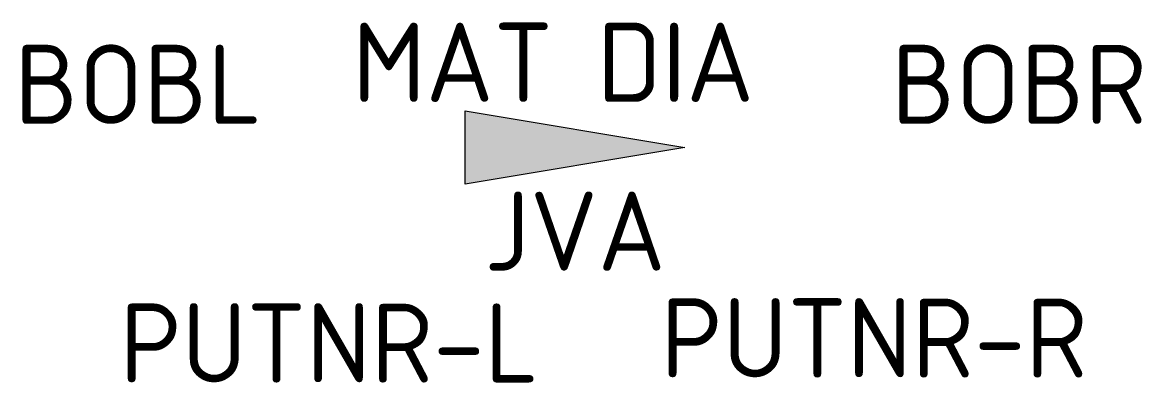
# Model space of a CAD drawing. Header units: metres. Extents: x -12.6 to 12.9, y -5.3 to 2.8.
import ezdxf
from ezdxf.enums import TextEntityAlignment as Align

# ---------------------------------------------------------------- set-up
doc = ezdxf.new("R2010")
doc.units = ezdxf.units.M
doc.layers.get('0').update_dxf_attribs({"color": 150})
doc.styles.add('NLCS-ISO', font='NLCS-ISO.ttf')

msp = doc.modelspace()

# ---------------------------------------------------------------- hatches: boundary and pattern name
msp.add_hatch(color=256).paths.add_polyline_path([(2.5, 0), (-2.5, -0.833), (-2.5, 0.833)])

# ---------------------------------------------------------------- linework, layer by layer
at = {"flags": 128}
msp.add_lwpolyline([(2.5, 0), (-2.5, -0.833), (-2.5, 0.833)], close=True, dxfattribs=at)

# ---------------------------------------------------------------- texts
at = {"style": 'NLCS-ISO'}
for tag, text, p in [('MAT', 'PVC', (-0.5, 0.5)), ('BOBL', '0.00', (-7.126, 0))]:
    msp.add_attdef(tag, text=text, height=1.8, dxfattribs=at).set_placement(p, align=Align.BOTTOM_RIGHT)
for tag, text, p in [('DIA', '%%C125', (0.5, 0.5)), ('BOBR', '0.00', (7.203, 0))]:
    msp.add_attdef(tag, text=text, height=1.8, dxfattribs=at).set_placement(p, align=Align.BOTTOM_LEFT)
msp.add_attdef('JVA', text='', height=1.8, dxfattribs=at).set_placement((0, -1), align=Align.TOP_CENTER)
at = {"style": 'NLCS-ISO', "flags": 1}
msp.add_attdef('PUTNR-L', text='', height=1.8, dxfattribs=at).set_placement((-0.822, -5.885), align=Align.BOTTOM_RIGHT)
msp.add_attdef('PUTNR-R', text='', height=1.8, dxfattribs=at).set_placement((1.948, -5.77), align=Align.BOTTOM_LEFT)

doc.saveas('drawing.dxf')
